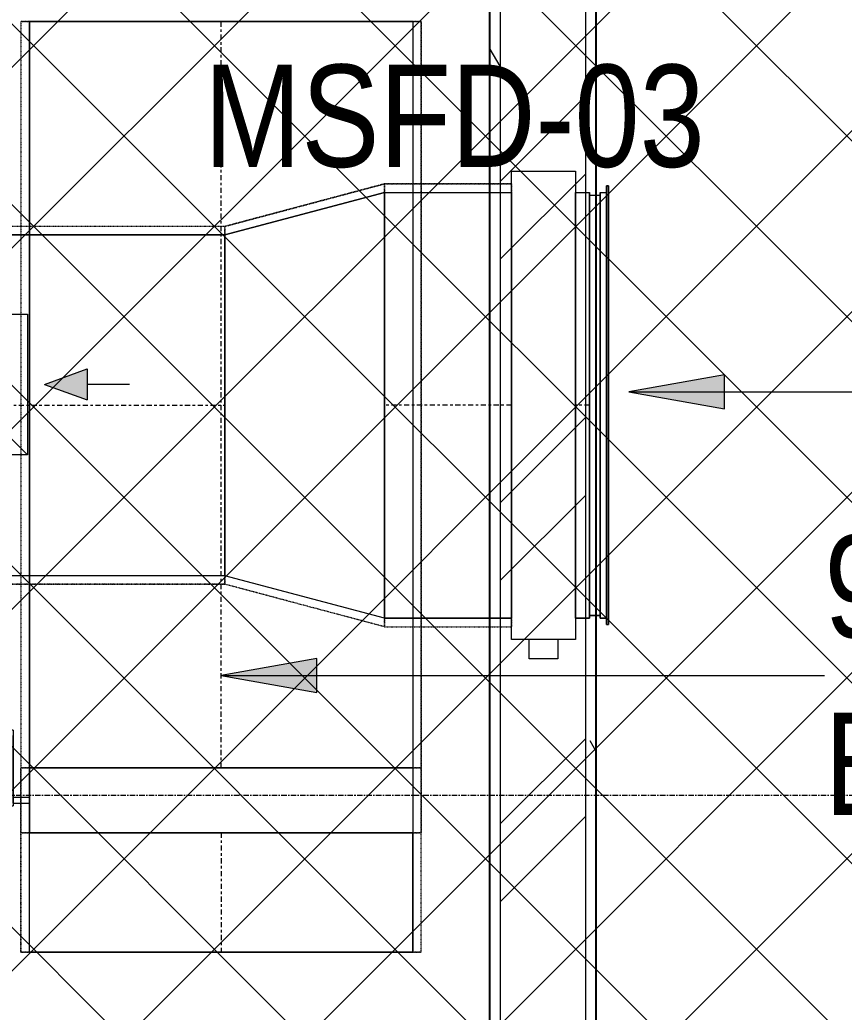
# Model space of a CAD drawing. Header units: inches. Extents: x -83664 to 20107, y -47222 to 19398.
# Drawn here: x -44150 to -42215, y -10273 to -7943 of the extents above; entities that cross this region are included whole.
import ezdxf

# ---------------------------------------------------------------- set-up
doc = ezdxf.new("R2010")
doc.units = ezdxf.units.IN
doc.header["$MEASUREMENT"] = 0
for name, pattern in [('Center', [29.999999, 12, -6, 6, -6]), ('Grid Line', [22.225, 12.7, -3.175, 3.175, -3.175]), ('Hidden 0_50', [1.0584, 0.5292, -0.5292])]:
    doc.linetypes.add(name, pattern=pattern)
for name, color, linetype, lineweight in [('A-DETL-GENF', 7, 'Continuous', 9), ('A-WALL', 7, 'Continuous', 9), ('A-WALL-PATT', 7, 'Continuous', 25), ('G-ANNO-TEXT', 7, 'Continuous', 9), ('M-HVAC-CDFF', 7, 'Continuous', 9), ('M-HVAC-DUCT-CNTR', 7, 'Center', 9), ('M-HVAC-DUCT-IDEN', 7, 'Continuous', 18), ('S-GRID', 7, 'Continuous', 9)]:
    doc.layers.add(name, color=color, linetype=linetype, lineweight=lineweight)
doc.layers.add('M-HVAC-DUCT', color=7, linetype='Continuous', lineweight=9, true_color=0xffe97f)
doc.styles.add('Arial Narrow_21', font='ARIALN.TTF', dxfattribs={"height": 240})
pattern_1 = [(0, (0, 0), (1219.2, 304.8), [50.292, -864.108, 50.292, -864.108, -4876.8]), (0, (0, 0), (1219.2, 304.8), [-1828.8, 50.292, -1778.508, 50.292, -864.108, -2133.6]), (0, (0, 0), (1219.2, 304.8), [-4572, 50.292, -559.308, 50.292, -1473.708]), (120, (457.2, 152.4), (-873.56454, 903.4582), [50.292, -864.108, 50.292, -864.108, -4876.8]), (120, (457.2, 152.4), (-873.56454, 903.4582), [-1828.8, 50.292, -1778.508, 50.292, -864.108, -2133.6]), (120, (457.2, 152.4), (-873.56454, 903.4582), [-4572, 50.292, -559.308, 50.292, -1473.708]), (240, (609.6, 762), (-345.63546, -1208.2582), [50.292, -864.108, 50.292, -864.108, -4876.8]), (240, (609.6, 762), (-345.63546, -1208.2582), [-1828.8, 50.292, -1778.508, 50.292, -864.108, -2133.6]), (240, (609.6, 762), (-345.63546, -1208.2582), [-4572, 50.292, -559.308, 50.292, -1473.708])]

# ---------------------------------------------------------------- blocks, each defined once
blk = doc.blocks.new('TEMW-ME-DMP-Volume Control Damper - Standard-8296148-FIRST FLOOR AC CONDITIONING LAYOUT - PART A')
at = {"layer": 'M-HVAC-DUCT', "color": 30, "true_color": 0xff7f00}
for p, q in [((-165.1, 488.1), (-165.1, 494.45)), ((-152.4, 494.45), (-165.1, 494.45)), ((0, 494.45), (-152.4, 494.45)), ((-152.4, 494.45), (0, 494.45)), ((12.7, 494.45), (0, 494.45)), ((12.7, 494.45), (12.7, 488.1)), ((-165.1, 488.1), (-152.4, 488.1)), ((0, 488.1), (-152.4, 488.1)), ((-152.4, 488.1), (0, 488.1)), ((-6.35, 450), (-6.35, 488.1)), ((6.35, 488.1), (-6.35, 488.1)), ((6.35, 488.1), (-6.35, 488.1)), ((0, 488.1), (12.7, 488.1)), ((6.35, 488.1), (6.35, 450)), ((-76.2, 450), (-76.2, -450)), ((-76.2, -450), (-76.2, 450)), ((76.2, 450), (-76.2, 450)), ((-76.2, 450), (76.2, 450)), ((-76.2, 450), (76.2, 450)), ((-6.35, 450), (6.35, 450)), ((-6.35, 450), (6.35, 450)), ((76.2, 450), (76.2, -450)), ((76.2, -450), (76.2, 450)), ((-76.2, -450), (76.2, -450)), ((-76.2, -450), (76.2, -450)), ((-76.2, -450), (76.2, -450))]:
    blk.add_line(p, q, dxfattribs=at)
blk = doc.blocks.new('GCE-AT-Return Air Rectangular Diffuser - 230x230-V40-FIRST FLOOR AC CONDITIONING LAYOUT - PART A')
at = {"layer": 'A-DETL-GENF', "true_color": 0xff00ff}
for points in [[(0, 205), (36.4, 305), (-36.4, 305)], [(-305, -36.4), (-205, 0), (-305, 36.4)], [(305, -36.4), (305, 36.4), (205, 0)], [(36.4, -305), (0, -205), (-36.4, -305)]]:
    blk.add_hatch(color=6, dxfattribs=at).paths.add_polyline_path(points)
at = {"layer": 'A-DETL-GENF', "color": 6, "true_color": 0xff00ff}
for p, q in [((0, 405), (0, 305)), ((0, 205), (-36.4, 305)), ((-36.4, 305), (36.4, 305)), ((0, 205), (36.4, 305)), ((-165, 165), (165, 165)), ((-165, -165), (-165, 165)), ((-165, 165), (165, -165)), ((165, 165), (165, -165)), ((-205, 0), (-305, 36.4)), ((-305, -36.4), (-305, 36.4)), ((205, 0), (305, 36.4)), ((305, 36.4), (305, -36.4)), ((405, 0), (305, 0)), ((-405, 0), (-305, 0)), ((-205, 0), (-305, -36.4)), ((205, 0), (305, -36.4)), ((165, -165), (-165, -165)), ((0, -205), (-36.4, -305)), ((0, -205), (36.4, -305)), ((-36.4, -305), (36.4, -305)), ((0, -405), (0, -305))]:
    blk.add_line(p, q, dxfattribs=at)
blk = doc.blocks.new('GCE-AT-Return Register Grille Rectangular - 1000x500-8275225-FIRST FLOOR AC CONDITIONING LAYOUT - PART A')
at = {"layer": 'M-HVAC-CDFF', "color": 6, "true_color": 0xff00ff}
for p, q in [((-493.65, 40), (493.65, 40)), ((493.65, 40), (-493.65, 40)), ((-493.65, 15), (-493.65, 40)), ((-493.65, 40), (-493.65, 15)), ((493.65, 40), (493.65, 15)), ((493.65, 40), (493.65, 15)), ((515, 0), (-515, 0)), ((-515, 0), (515, 0)), ((-515, 0), (-515, -4.7625)), ((-515, 0), (-515, -4.7625)), ((-500, 15), (500, 15)), ((500, 15), (-500, 15)), ((-500, 0), (-500, 15)), ((-500, 15), (-500, 0)), ((-500, 0), (500, 0)), ((500, 0), (-500, 0)), ((-493.65, 15), (493.65, 15)), ((493.65, 15), (-493.65, 15)), ((500, 15), (500, 0)), ((500, 15), (500, 0)), ((515, -4.7625), (515, 0)), ((515, 0), (515, -4.7625)), ((515, -4.7625), (-515, -4.7625)), ((-515, -4.7625), (515, -4.7625))]:
    blk.add_line(p, q, dxfattribs=at)
blk = doc.blocks.new('TEMW-ME-DMP-Motorised Fire Damper - MSFD-V121-FIRST FLOOR AC CONDITIONING LAYOUT - PART A')
at = {"layer": 'M-HVAC-DUCT', "color": 6, "true_color": 0xff00ff}
for p, q in [((-33.75, 595), (-33.75, 550)), ((33.75, 595), (-33.75, 595)), ((33.75, 550), (33.75, 595)), ((75, 550), (-75, 550)), ((-75, 550), (-75, -550)), ((75, -550), (75, 550)), ((-75, -550), (75, -550))]:
    blk.add_line(p, q, dxfattribs=at)
blk = doc.blocks.new('M_Rec Transition - Length - Standard-8296424-FIRST FLOOR AC CONDITIONING LAYOUT - PART A')
at = {"layer": 'M-HVAC-DUCT', "color": 6, "true_color": 0xff00ff}
for p, q in [((0, 500), (0, -500)), ((0, 500), (375, 400)), ((0, 500), (375, 400)), ((0, -500), (0, 500)), ((375, -400), (375, 400)), ((375, 400), (375, -400)), ((0, -500), (375, -400)), ((375, -400), (0, -500))]:
    blk.add_line(p, q, dxfattribs=at)
blk = doc.blocks.new('TEMW-SMBZ-HO-BM-HVAC-00002_rvt-1-FIRST FLOOR AC CONDITIONING LAYOUT - PART A')
at = {"layer": 'M-HVAC-DUCT', "color": 30, "linetype": 'Hidden 0_50', "true_color": 0xff7f00}
for p, q in [((108249, 90425.4), (107309, 90425.4)), ((107309, 90425.4), (108249, 90425.4)), ((107309, 90425.4), (107309, 88672.6)), ((107309, 90425.4), (107309, 88672.6)), ((108249, 88672.6), (108249, 90425.4)), ((108249, 90425.4), (108249, 88672.6)), ((108249, 88672.6), (107309, 88672.6)), ((107309, 88672.6), (107309, 88520.2)), ((107309, 88520.2), (107309, 88672.6)), ((107309, 88672.6), (108249, 88672.6)), ((108249, 88672.6), (107309, 88672.6)), ((107309, 88672.6), (108249, 88672.6)), ((108249, 88520.2), (108249, 88672.6)), ((108249, 88672.6), (108249, 88520.2)), ((107309, 88520.2), (108249, 88520.2)), ((108249, 88520.2), (107309, 88520.2)), ((107309, 88520.2), (108249, 88520.2)), ((108249, 88520.2), (107309, 88520.2)), ((107309, 88520.2), (107309, 88240.2)), ((107309, 88240.2), (107309, 88520.2)), ((108249, 88240.2), (108249, 88520.2)), ((108249, 88240.2), (108249, 88520.2)), ((107309, 88240.2), (108249, 88240.2)), ((108249, 88240.2), (107309, 88240.2))]:
    blk.add_line(p, q, dxfattribs=at)
at = {"layer": 'M-HVAC-DUCT', "color": 30, "true_color": 0xff7f00}
for p, q in [((107329, 90425.4), (108229, 90425.4)), ((108229, 90425.4), (107329, 90425.4)), ((107329, 88672.6), (107329, 90425.4)), ((107329, 90425.4), (107329, 88672.6)), ((108229, 90425.4), (108229, 88672.6)), ((108229, 90425.4), (108229, 88672.6)), ((107329, 88672.6), (108229, 88672.6)), ((108229, 88672.6), (107329, 88672.6)), ((108229, 88520.2), (107329, 88520.2)), ((107329, 88520.2), (108229, 88520.2)), ((107329, 88240.2), (107329, 88520.2)), ((107329, 88240.2), (107329, 88520.2)), ((108229, 88520.2), (108229, 88240.2)), ((108229, 88240.2), (108229, 88520.2)), ((108229, 88240.2), (107329, 88240.2)), ((107329, 88240.2), (108229, 88240.2))]:
    blk.add_line(p, q, dxfattribs=at)
at = {"layer": 'M-HVAC-DUCT', "color": 6, "linetype": 'Hidden 0_50', "true_color": 0xff00ff}
for p, q in [((108162.7, 90043.9), (107787.7, 89943.9)), ((107787.7, 89943.9), (108162.7, 90043.9)), ((108162.7, 90043.9), (108162.7, 89003.9)), ((108162.7, 89003.9), (108162.7, 90043.9)), ((108460.9, 90043.9), (108162.7, 90043.9)), ((108162.7, 90043.9), (108460.9, 90043.9)), ((108162.7, 89003.9), (108162.7, 90043.9)), ((108162.7, 90043.9), (108162.7, 89003.9)), ((108460.9, 90043.9), (108460.9, 89003.9)), ((108460.9, 89003.9), (108460.9, 90043.9)), ((107787.7, 89943.9), (105834.3, 89943.9)), ((107787.7, 89943.9), (105834.3, 89943.9)), ((107787.7, 89103.9), (107787.7, 89943.9)), ((107787.7, 89943.9), (107787.7, 89103.9)), ((107787.7, 89943.9), (107787.7, 89103.9)), ((107787.7, 89103.9), (107787.7, 89943.9)), ((105834.3, 89103.9), (107787.7, 89103.9)), ((107787.7, 89103.9), (105834.3, 89103.9)), ((108162.7, 89003.9), (107787.7, 89103.9)), ((108162.7, 89003.9), (107787.7, 89103.9)), ((108162.7, 89003.9), (108460.9, 89003.9)), ((108162.7, 89003.9), (108460.9, 89003.9))]:
    blk.add_line(p, q, dxfattribs=at)
at = {"layer": 'M-HVAC-DUCT', "color": 6, "true_color": 0xff00ff}
for p, q in [((108162.7, 89023.9), (108162.7, 90023.9)), ((108162.7, 90023.9), (108162.7, 89023.9)), ((108162.7, 90023.9), (108460.9, 90023.9)), ((108162.7, 90023.9), (108460.9, 90023.9)), ((108460.9, 89023.9), (108460.9, 90023.9)), ((108460.9, 90023.9), (108460.9, 89023.9)), ((108610.9, 89023.9), (108610.9, 90023.9)), ((108610.9, 90023.9), (108610.9, 89023.9)), ((108610.9, 90023.9), (108644.1, 90023.9)), ((108610.9, 90023.9), (108644.1, 90023.9)), ((108644.1, 89023.9), (108644.1, 90023.9)), ((108644.1, 90023.9), (108644.1, 89023.9)), ((105834.3, 89923.9), (107787.7, 89923.9)), ((107787.7, 89923.9), (105834.3, 89923.9)), ((107787.7, 89923.9), (107787.7, 89123.9)), ((107787.7, 89123.9), (107787.7, 89923.9)), ((107787.7, 89123.9), (105834.3, 89123.9)), ((107787.7, 89123.9), (105834.3, 89123.9)), ((108460.9, 89023.9), (108162.7, 89023.9)), ((108162.7, 89023.9), (108460.9, 89023.9)), ((108644.1, 89023.9), (108610.9, 89023.9)), ((108610.9, 89023.9), (108644.1, 89023.9))]:
    blk.add_line(p, q, dxfattribs=at)
at = {"layer": 'M-HVAC-DUCT-CNTR', "color": 30, "true_color": 0xff7f00}
for p, q in [((107779, 88672.6), (107779, 90425.4)), ((107779, 88520.2), (107779, 88240.2))]:
    blk.add_line(p, q, dxfattribs=at)
at = {"layer": 'M-HVAC-DUCT-CNTR', "color": 6, "true_color": 0xff00ff}
for p, q in [((105834.3, 89523.9), (107787.7, 89523.9)), ((108460.9, 89523.9), (108162.7, 89523.9)), ((108644.1, 89523.9), (108610.9, 89523.9))]:
    blk.add_line(p, q, dxfattribs=at)
at = {"layer": 'M-HVAC-CDFF', "color": 6, "linetype": 'Hidden 0_50', "lineweight": 9, "true_color": 0xff00ff, "rotation": 89.99999999999984}
blk.add_blockref('GCE-AT-Return Register Grille Rectangular - 1000x500-8275225-FIRST FLOOR AC CONDITIONING LAYOUT - PART A', (108684.1, 89523.9), dxfattribs=at)
at = {"layer": 'M-HVAC-CDFF', "color": 6, "linetype": 'Hidden 0_50', "lineweight": 9, "true_color": 0xff00ff}
blk.add_blockref('GCE-AT-Return Air Rectangular Diffuser - 230x230-V40-FIRST FLOOR AC CONDITIONING LAYOUT - PART A', (107159.4, 89572.8), dxfattribs=at)
at = {"layer": 'M-HVAC-DUCT', "color": 6, "linetype": 'Hidden 0_50', "lineweight": 9, "true_color": 0xff00ff, "extrusion": (0, 0, -1)}
for name, p, rotation in [('TEMW-ME-DMP-Motorised Fire Damper - MSFD-V121-FIRST FLOOR AC CONDITIONING LAYOUT - PART A', (-108535.9, 89523.9), 180), ('TEMW-ME-DMP-Volume Control Damper - Standard-8296148-FIRST FLOOR AC CONDITIONING LAYOUT - PART A', (-107779, 88596.4), 270)]:
    blk.add_blockref(name, p, dxfattribs=dict(at, rotation=rotation))
at = {"layer": 'M-HVAC-DUCT', "color": 6, "linetype": 'Hidden 0_50', "lineweight": 9, "true_color": 0xff00ff, "rotation": 180}
blk.add_blockref('M_Rec Transition - Length - Standard-8296424-FIRST FLOOR AC CONDITIONING LAYOUT - PART A', (108162.7, 89523.9), dxfattribs=at)
blk = doc.blocks.new('TEMW-SMBZ-HO-BM-HVAC-00002_rvt-2-FIRST FLOOR AC CONDITIONING LAYOUT - PART A')
at = {"layer": 'M-HVAC-DUCT', "color": 30, "linetype": 'Hidden 0_50', "true_color": 0xff7f00}
for p, q in [((108249, 90425.4), (107309, 90425.4)), ((107309, 90425.4), (108249, 90425.4)), ((107309, 90425.4), (107309, 88672.6)), ((107309, 90425.4), (107309, 88672.6)), ((108249, 88672.6), (108249, 90425.4)), ((108249, 90425.4), (108249, 88672.6)), ((108249, 88672.6), (107309, 88672.6)), ((107309, 88672.6), (107309, 88520.2)), ((107309, 88520.2), (107309, 88672.6)), ((107309, 88672.6), (108249, 88672.6)), ((108249, 88672.6), (107309, 88672.6)), ((107309, 88672.6), (108249, 88672.6)), ((108249, 88520.2), (108249, 88672.6)), ((108249, 88672.6), (108249, 88520.2)), ((107309, 88520.2), (108249, 88520.2)), ((108249, 88520.2), (107309, 88520.2)), ((107309, 88520.2), (108249, 88520.2)), ((108249, 88520.2), (107309, 88520.2)), ((107309, 88520.2), (107309, 88240.2)), ((107309, 88240.2), (107309, 88520.2)), ((108249, 88240.2), (108249, 88520.2)), ((108249, 88240.2), (108249, 88520.2)), ((107309, 88240.2), (108249, 88240.2)), ((108249, 88240.2), (107309, 88240.2))]:
    blk.add_line(p, q, dxfattribs=at)
at = {"layer": 'M-HVAC-DUCT', "color": 30, "true_color": 0xff7f00}
for p, q in [((107329, 90425.4), (108229, 90425.4)), ((108229, 90425.4), (107329, 90425.4)), ((107329, 88672.6), (107329, 90425.4)), ((107329, 90425.4), (107329, 88672.6)), ((108229, 90425.4), (108229, 88672.6)), ((108229, 90425.4), (108229, 88672.6)), ((107329, 88672.6), (108229, 88672.6)), ((108229, 88672.6), (107329, 88672.6)), ((108229, 88520.2), (107329, 88520.2)), ((107329, 88520.2), (108229, 88520.2)), ((107329, 88240.2), (107329, 88520.2)), ((107329, 88240.2), (107329, 88520.2)), ((108229, 88520.2), (108229, 88240.2)), ((108229, 88240.2), (108229, 88520.2)), ((108229, 88240.2), (107329, 88240.2)), ((107329, 88240.2), (108229, 88240.2))]:
    blk.add_line(p, q, dxfattribs=at)
at = {"layer": 'M-HVAC-DUCT', "color": 6, "linetype": 'Hidden 0_50', "true_color": 0xff00ff}
for p, q in [((108162.7, 90043.9), (107787.7, 89943.9)), ((107787.7, 89943.9), (108162.7, 90043.9)), ((108162.7, 90043.9), (108162.7, 89003.9)), ((108162.7, 89003.9), (108162.7, 90043.9)), ((108460.9, 90043.9), (108162.7, 90043.9)), ((108162.7, 90043.9), (108460.9, 90043.9)), ((108162.7, 89003.9), (108162.7, 90043.9)), ((108162.7, 90043.9), (108162.7, 89003.9)), ((108460.9, 90043.9), (108460.9, 89003.9)), ((108460.9, 89003.9), (108460.9, 90043.9)), ((107787.7, 89943.9), (105834.3, 89943.9)), ((107787.7, 89943.9), (105834.3, 89943.9)), ((107787.7, 89103.9), (107787.7, 89943.9)), ((107787.7, 89943.9), (107787.7, 89103.9)), ((107787.7, 89943.9), (107787.7, 89103.9)), ((107787.7, 89103.9), (107787.7, 89943.9)), ((105834.3, 89103.9), (107787.7, 89103.9)), ((107787.7, 89103.9), (105834.3, 89103.9)), ((108162.7, 89003.9), (107787.7, 89103.9)), ((108162.7, 89003.9), (107787.7, 89103.9)), ((108162.7, 89003.9), (108460.9, 89003.9)), ((108162.7, 89003.9), (108460.9, 89003.9))]:
    blk.add_line(p, q, dxfattribs=at)
at = {"layer": 'M-HVAC-DUCT', "color": 6, "true_color": 0xff00ff}
for p, q in [((108162.7, 89023.9), (108162.7, 90023.9)), ((108162.7, 90023.9), (108162.7, 89023.9)), ((108162.7, 90023.9), (108460.9, 90023.9)), ((108162.7, 90023.9), (108460.9, 90023.9)), ((108460.9, 89023.9), (108460.9, 90023.9)), ((108460.9, 90023.9), (108460.9, 89023.9)), ((108610.9, 89023.9), (108610.9, 90023.9)), ((108610.9, 90023.9), (108610.9, 89023.9)), ((108610.9, 90023.9), (108644.1, 90023.9)), ((108610.9, 90023.9), (108644.1, 90023.9)), ((108644.1, 89023.9), (108644.1, 90023.9)), ((108644.1, 90023.9), (108644.1, 89023.9)), ((105834.3, 89923.9), (107787.7, 89923.9)), ((107787.7, 89923.9), (105834.3, 89923.9)), ((107787.7, 89923.9), (107787.7, 89123.9)), ((107787.7, 89123.9), (107787.7, 89923.9)), ((107787.7, 89123.9), (105834.3, 89123.9)), ((107787.7, 89123.9), (105834.3, 89123.9)), ((108460.9, 89023.9), (108162.7, 89023.9)), ((108162.7, 89023.9), (108460.9, 89023.9)), ((108644.1, 89023.9), (108610.9, 89023.9)), ((108610.9, 89023.9), (108644.1, 89023.9))]:
    blk.add_line(p, q, dxfattribs=at)
at = {"layer": 'M-HVAC-DUCT-CNTR', "color": 30, "true_color": 0xff7f00}
for p, q in [((107779, 88672.6), (107779, 90425.4)), ((107779, 88520.2), (107779, 88240.2))]:
    blk.add_line(p, q, dxfattribs=at)
at = {"layer": 'M-HVAC-DUCT-CNTR', "color": 6, "true_color": 0xff00ff}
for p, q in [((105834.3, 89523.9), (107787.7, 89523.9)), ((108460.9, 89523.9), (108162.7, 89523.9)), ((108644.1, 89523.9), (108610.9, 89523.9))]:
    blk.add_line(p, q, dxfattribs=at)
at = {"layer": 'M-HVAC-CDFF', "color": 6, "linetype": 'Hidden 0_50', "lineweight": 9, "true_color": 0xff00ff, "rotation": 89.99999999999984}
blk.add_blockref('GCE-AT-Return Register Grille Rectangular - 1000x500-8275225-FIRST FLOOR AC CONDITIONING LAYOUT - PART A', (108684.1, 89523.9), dxfattribs=at)
at = {"layer": 'M-HVAC-CDFF', "color": 6, "linetype": 'Hidden 0_50', "lineweight": 9, "true_color": 0xff00ff}
blk.add_blockref('GCE-AT-Return Air Rectangular Diffuser - 230x230-V40-FIRST FLOOR AC CONDITIONING LAYOUT - PART A', (107159.4, 89572.8), dxfattribs=at)
at = {"layer": 'M-HVAC-DUCT', "color": 6, "linetype": 'Hidden 0_50', "lineweight": 9, "true_color": 0xff00ff, "extrusion": (0, 0, -1)}
for name, p, rotation in [('TEMW-ME-DMP-Motorised Fire Damper - MSFD-V121-FIRST FLOOR AC CONDITIONING LAYOUT - PART A', (-108535.9, 89523.9), 180), ('TEMW-ME-DMP-Volume Control Damper - Standard-8296148-FIRST FLOOR AC CONDITIONING LAYOUT - PART A', (-107779, 88596.4), 270)]:
    blk.add_blockref(name, p, dxfattribs=dict(at, rotation=rotation))
at = {"layer": 'M-HVAC-DUCT', "color": 6, "linetype": 'Hidden 0_50', "lineweight": 9, "true_color": 0xff00ff, "rotation": 180}
blk.add_blockref('M_Rec Transition - Length - Standard-8296424-FIRST FLOOR AC CONDITIONING LAYOUT - PART A', (108162.7, 89523.9), dxfattribs=at)
blk = doc.blocks.new('SMBZ_Hospital Arch Model_2026_01_29_rvt-1-FIRST FLOOR AC CONDITIONING LAYOUT - PART A')
at = {"layer": 'A-WALL-PATT', "lineweight": 9, "true_color": 0xbbbbbb}
h = blk.add_hatch(dxfattribs=at)
h.set_pattern_fill('FP_13', color=9, style=0, pattern_type=2)
h.set_pattern_definition(pattern_1)
h.paths.add_polyline_path([(108409.4, 75082.7), (108434.4, 75082.7), (108434.4, 94830.7), (108409.4, 94830.7), (108409.4, 75119.3)])
h = blk.add_hatch(dxfattribs=at)
h.set_pattern_fill('FP_12', color=9, style=0, pattern_type=2)
h.set_pattern_definition([(45, (0, 0), (-377.1708, 377.1708), []), (45, (0, 571.5), (-377.1708, 377.1708), [])])
h.paths.add_polyline_path([(108634.4, 75082.7), (108634.4, 94805.7), (108434.4, 94805.7), (108434.4, 75082.7)])
h = blk.add_hatch(dxfattribs=at)
h.set_pattern_fill('FP_13', color=9, style=0, pattern_type=2)
h.set_pattern_definition(pattern_1)
h.paths.add_polyline_path([(108634.4, 75082.7), (108659.4, 75082.7), (108659.4, 76282.7), (108634.4, 76282.7), (108634.4, 75119.3)])
h.paths.add_polyline_path([(108659.4, 76507.7), (108659.4, 79007.7), (108634.4, 79007.7), (108634.4, 76507.7)])
h.paths.add_polyline_path([(108659.4, 79157.7), (108659.4, 79807.7), (108634.4, 79807.7), (108634.4, 79157.7)])
h.paths.add_polyline_path([(108659.4, 79957.7), (108659.4, 94580.7), (108634.4, 94580.7), (108634.4, 79957.7)])
at = {"layer": 'A-WALL', "color": 9, "lineweight": 25, "true_color": 0xbbbbbb}
for p, q in [((108409.4, 94830.7), (108409.4, 75082.7)), ((108659.4, 79982.7), (108659.4, 94580.7))]:
    blk.add_line(p, q, dxfattribs=at)
at = {"layer": 'A-WALL', "color": 9, "true_color": 0xbbbbbb}
for p, q in [((108409.4, 94830.7), (108409.4, 75082.7)), ((108434.4, 94805.7), (108434.4, 75082.7)), ((108634.4, 94580.7), (108634.4, 79957.7)), ((108659.4, 79982.7), (108659.4, 94580.7))]:
    blk.add_line(p, q, dxfattribs=at)

msp = doc.modelspace()

# ---------------------------------------------------------------- hatches: boundary and pattern name
at = {"layer": 'A-DETL-GENF', "true_color": 0xff0000}
h = msp.add_hatch(dxfattribs=at)
h.set_pattern_fill('FP_59', color=1, style=0, pattern_type=2)
h.set_pattern_definition([(45, (-151456.65, -98372.2), (-212.13203, 212.13203), []), (135, (-151456.65, -98372.2), (-212.13203, -212.13203), [])])
h.paths.add_polyline_path([(-62993, -37189.5), (-27297.3, -37189.5), (-27297.3, -98.4), (-62993, -98.4), (-62993, -33333)])
at = {"layer": 'G-ANNO-TEXT'}
msp.add_hatch(color=256, dxfattribs=at).paths.add_polyline_path([(-42720.6, -8816.7), (-42495.6, -8856.4), (-42495.6, -8777)])
at = {"layer": 'M-HVAC-DUCT-IDEN', "lineweight": 9}
msp.add_hatch(color=256, dxfattribs=at).paths.add_polyline_path([(-43677.7, -9482.8), (-43452.7, -9522.5), (-43452.7, -9443.1)])

# ---------------------------------------------------------------- linework, layer by layer
at = {"layer": 'G-ANNO-TEXT'}
for p, q in [((-42495.6, -8777), (-42720.6, -8816.7)), ((-42495.6, -8856.4), (-42495.6, -8777)), ((-42720.6, -8816.7), (-42495.6, -8856.4)), ((-42720.6, -8816.7), (-40869.8, -8816.7))]:
    msp.add_line(p, q, dxfattribs=at)
at = {"layer": 'M-HVAC-DUCT-IDEN', "lineweight": 9}
for p, q in [((-43452.7, -9443.1), (-43677.7, -9482.8)), ((-43452.7, -9522.5), (-43452.7, -9443.1)), ((-43677.7, -9482.8), (-43452.7, -9522.5)), ((-43677.7, -9482.8), (-42261, -9482.8))]:
    msp.add_line(p, q, dxfattribs=at)
at = {"layer": 'S-GRID', "color": 254, "linetype": 'Grid Line', "true_color": 0xdcdcdc}
msp.add_line((20106.7, -9764.5), (-81517, -9764.5), dxfattribs=at)

# ---------------------------------------------------------------- block references
at = {"lineweight": 5}
for name in ['SMBZ_Hospital Arch Model_2026_01_29_rvt-1-FIRST FLOOR AC CONDITIONING LAYOUT - PART A', 'TEMW-SMBZ-HO-BM-HVAC-00002_rvt-1-FIRST FLOOR AC CONDITIONING LAYOUT - PART A', 'TEMW-SMBZ-HO-BM-HVAC-00002_rvt-2-FIRST FLOOR AC CONDITIONING LAYOUT - PART A']:
    msp.add_blockref(name, (-151456.7, -98372.2), dxfattribs=at)

# ---------------------------------------------------------------- texts
at = {"layer": 'G-ANNO-TEXT', "insert": (-43717.9, -8048.4), "char_height": 240, "width": 1491.139, "attachment_point": 1, "style": 'Arial Narrow_21'}
msp.add_mtext('MSFD-03', dxfattribs=at)
at = {"layer": 'M-HVAC-DUCT-IDEN', "lineweight": 9, "char_height": 240, "attachment_point": 1, "style": 'Arial Narrow_21'}
for s, insert, width in [('900x350 SAD', (-42261, -9153.2), 2128.48), ('BOD : 2760', (-42261, -9569.9), 1803.797)]:
    msp.add_mtext(s, dxfattribs=dict(at, insert=insert, width=width))

doc.saveas('drawing.dxf')
